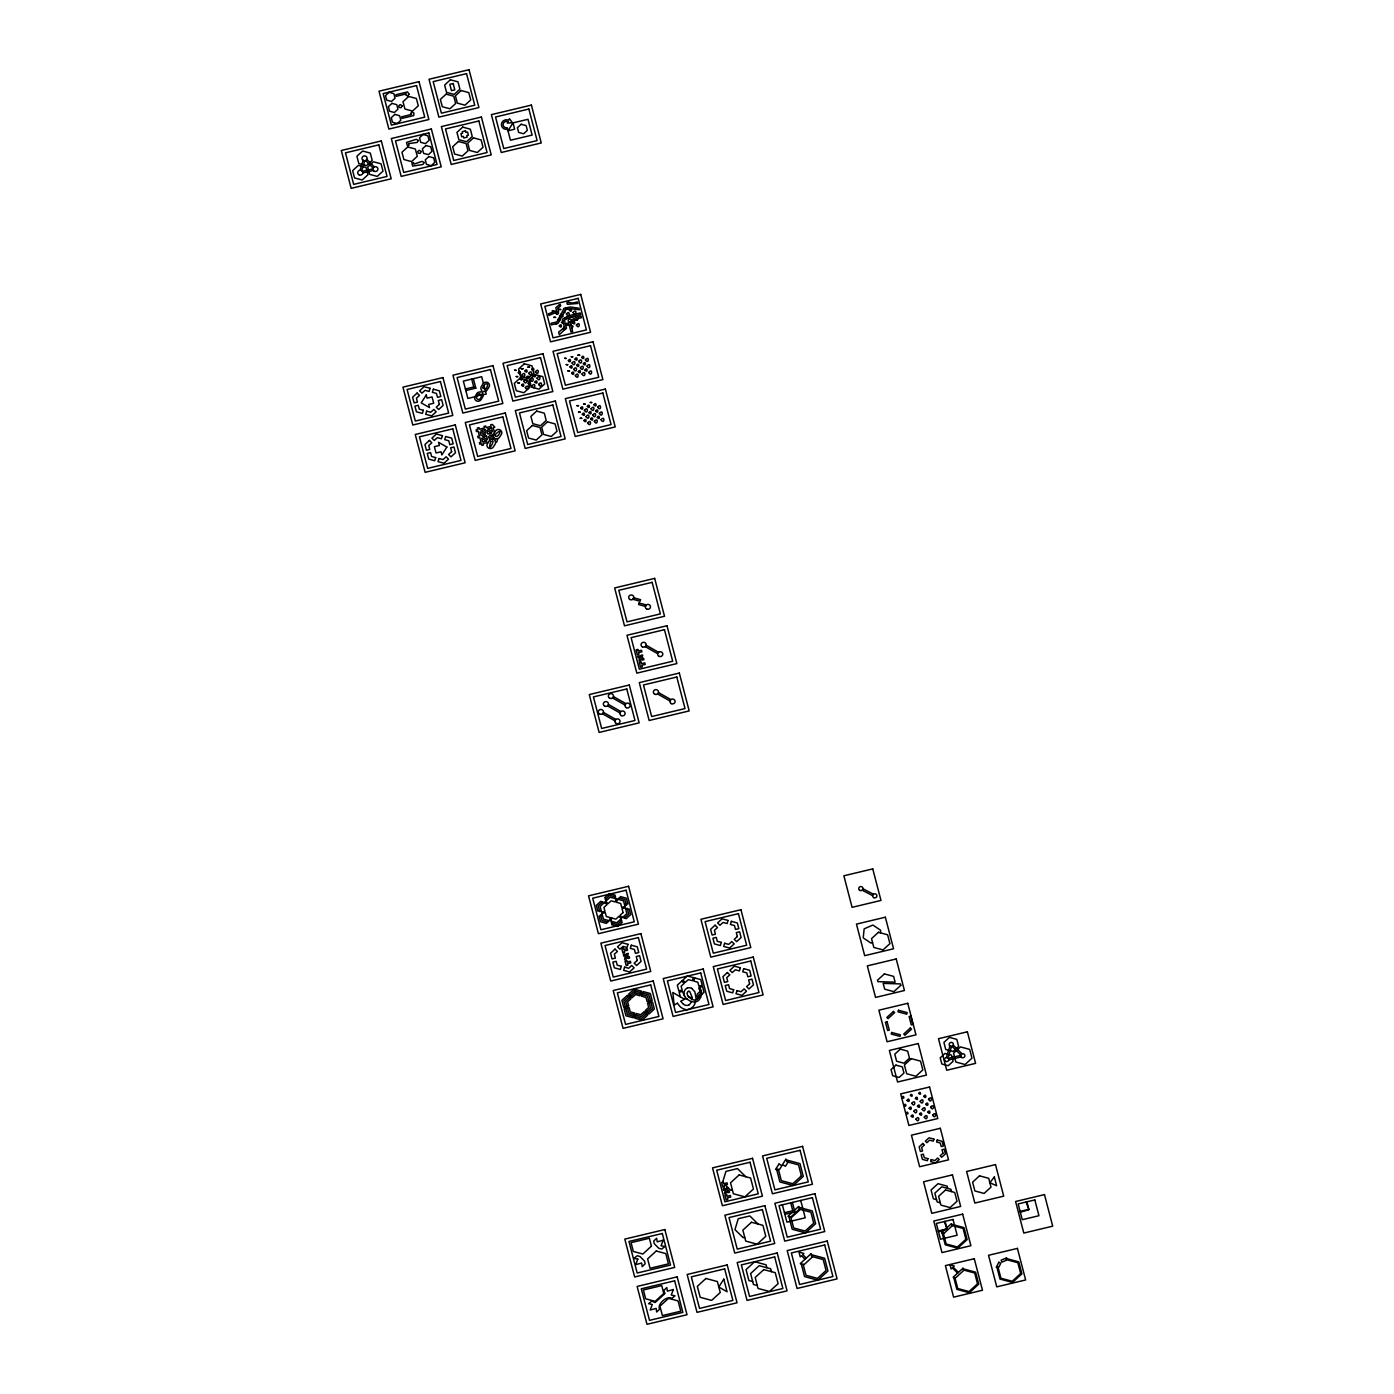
<?xml version="1.0" encoding="UTF-8"?>
<svg xmlns="http://www.w3.org/2000/svg" width="1394" height="1394" viewBox="0 0 1394 1394"><rect width="100%" height="100%" fill="white"/><g stroke="black" fill="none" stroke-linecap="round" stroke-linejoin="round"><path stroke-width="1.5" d="M565.668 308.057L567.323 307.656M481.557 395.164C480.442 404.26 471.834 396.698 479.728 393.578C477.759 398.144 487.325 391.348 477.184 396.227M691.842 999.132L691.877 997.442M880.398 932.847L880.659 930.286L872.871 925.041L864.158 928.84L863.217 937.883L871.006 943.128L872.522 942.466M571.47 320.794C571.087 316.107 565.302 321.456 569.85 322.101M360.122 170.242L363.067 160.327M361.778 170.678L364.723 160.763M607.052 921.835L606.582 923.403L600.587 921.8L599.106 916.067L600.779 915.666M614.719 896.743L615.19 895.175L609.213 893.571L604.717 897.684L605.902 898.851M608.481 920.528L608.011 922.096L602.034 920.476L600.535 914.76L602.208 914.359M615.19 898.572L615.678 897.004L609.683 895.384L605.188 899.496L606.39 900.663M611.792 921.417L611.304 922.985L617.298 924.588L621.776 920.476L620.591 919.308M618.483 899.461L618.971 897.893L624.948 899.496L626.446 905.229L624.773 905.612M612.262 923.246L611.774 924.797L617.769 926.418L622.264 922.305L621.062 921.138M619.929 898.137L620.4 896.586L626.376 898.189L627.875 903.904L626.202 904.305M633.73 1016.191L633.242 1017.759L625.958 1015.808L624.146 1008.838L625.819 1008.437M634.2 1014.623L634.688 1013.072L630.245 1011.87L629.147 1007.635L627.492 1008.036M640.438 994.236L639.951 995.804L635.525 994.602L632.196 997.651L631.012 996.483M640.909 992.667L641.379 991.099L634.096 989.148L628.624 994.149L629.827 995.316M635.368 1016.644L634.897 1018.212L642.181 1020.164L647.652 1015.163L646.467 1013.996M635.856 1015.076L636.326 1013.508L640.752 1014.693L644.08 1011.661L645.265 1012.828M642.076 994.671L641.606 996.24L646.032 997.442L647.13 1001.676L648.802 1001.275M642.564 993.103L643.035 991.552L650.318 993.504L652.131 1000.474L650.458 1000.875M686.841 998.853L683.635 998.731M688.897 997.059L691.894 997.651M722.632 1182.217L725.943 1171.378L737.513 1168.608L745.773 1176.728M946.369 1057.541L949.906 1046.005M948.025 1057.976L951.544 1046.441M495.131 434.701C496.473 441.793 505.412 424.438 495.131 434.701L495.358 435.939M507.991 130.792L513.009 122.881L528.012 119.292L532.125 135.079L510.448 140.254L507.991 130.792L514.647 129.189L513.009 122.881M490.775 441.584C486.506 455.821 496.194 438.169 491.943 441.288M556.45 312.5C554.899 316.874 561.555 312.361 557.008 312.221M368.678 163.621L366.465 165.642L363.503 164.858M369.915 162.488L372.198 160.397L370.299 153.079L362.649 151.022L356.899 156.267L358.816 163.586L361.865 164.405M369.985 164.928L367.702 167.019L368.452 169.894M371.222 163.795L373.435 161.774L381.085 163.83L383.002 171.148L377.251 176.393L369.602 174.337L368.852 171.479M695.85 995.333L698.499 997.424L696.042 999.149A22.478 21.293 -3 0 0 696.059 998.191L694.857 991.796L691.633 988.363M700.084 991.448L697.174 994.131L699.474 996.396M701.618 994.567L704.04 992.354L702.559 986.621L699.213 987.422L698.969 988.782A8.434 7.998 -3 0 1 700.171 994.445M955.256 1049.508L953.113 1051.477L950.255 1050.693M956.493 1048.375L958.636 1046.406L956.807 1039.366L949.436 1037.38L943.912 1042.451L945.742 1049.49L948.6 1050.257M956.406 1050.64L953.566 1053.237L954.507 1056.844M957.643 1049.508L960.466 1046.911L969.684 1049.386L971.966 1058.185L965.066 1064.511L955.848 1062.036L954.907 1058.412M791.949 1212.588L787.958 1216.248L791.757 1217.276L799.651 1210.044L798.692 1206.402L794.423 1210.323M943.965 1230.432L941.508 1232.679L943.965 1233.341L951.98 1226.023L951.37 1223.671L946.787 1227.853M945.202 1229.299L946.073 1228.497M566.417 327.991L559.325 334.717L558.645 332.155L564.5 327.416L562.374 319.261L570.007 315.392L580.218 312.953L580.636 314.539L570.634 316.926L564.361 320.097L566.469 328.339L564.204 329.925M484.694 388.856C484.328 392.463 491.124 382.13 485.112 384.064C481.906 388.769 481.888 387.811 484.659 388.682M677.484 1003.175L674.138 1005.057L672.832 992.511L684.489 999.237L680.952 1001.223M485.042 389.658L483.997 385.528M699.318 988.067L700.171 988.294A10.159 9.636 -3 0 1 699.596 999.132A8.451 7.998 -3 0 1 697.802 1000.962L695.833 1001.868A5.332 5.053 -3 0 1 694.09 1002.077L691.163 1001.415A14.672 13.905 -3 0 1 687.538 999.411A12.093 11.448 -3 0 1 686.65 998.679M559.395 320.864L560.196 319.348M560.998 314.19L559.865 316.351M558.715 318.512L557.792 320.254M564.343 326.806L563.054 328.583M562.706 320.498L561.468 322.519L563.524 323.652M571.836 328.374L573.073 326.335L571.139 325.185M362.44 171.323L372.79 168.866M362.858 172.908L373.191 170.434M465.404 388.978L473.751 386.992L475.824 388.159L473.35 378.698M465.823 390.564L475.824 388.159M474.884 396.767L467.879 398.44L463.348 381.085L481.697 376.711L483.422 383.35M483.248 394.781L486.21 394.066L485.478 391.261M489.869 440.121L488.44 436.618L493.197 439.319L494.156 437.838A3.433 3.258 -3 0 1 493.668 433.882L495.445 431.077A3.433 3.258 -3 0 1 500.167 429.962A3.433 3.258 -3 0 1 501.317 434.423L499.54 437.211A3.433 3.258 -3 0 1 495.619 438.674L494.626 440.243A3.433 3.258 -3 0 1 495.097 444.198L493.319 446.986A3.433 3.258 -3 0 1 488.614 448.119A3.433 3.258 -3 0 1 487.447 443.658L489.224 440.87A3.433 3.258 -3 0 1 493.145 439.406L492.988 439.371M495.567 442.107L496.874 441.793L497.815 438.587M599.472 910.7L597.817 911.101L596.318 905.368L600.814 901.256L601.999 902.423M601.389 911.206L599.716 911.606L598.218 905.873L602.713 901.761L603.898 902.929M625.592 908.783L627.265 908.383L628.746 914.098L624.268 918.21L623.066 917.043M627.509 909.289L629.164 908.888L630.663 914.603L626.167 918.733L624.982 917.566M625.401 1006.851L623.745 1007.252L621.916 1000.282L627.387 995.281L628.589 996.449M627.073 1006.451L628.746 1006.067L627.631 1001.833L630.959 998.784L629.774 997.616M649.203 1002.844L647.548 1003.244L648.646 1007.479L645.317 1010.528L646.502 1011.696M650.876 1002.443L652.549 1002.059L654.361 1009.012L648.89 1014.03L647.705 1012.863M948.356 1058.307L960.658 1055.38M948.774 1059.893L961.058 1056.948M732.408 1189.988L730.874 1190.354L725.35 1184.935M784.421 1212.71L792.768 1210.724L794.841 1211.909L792.384 1202.43M784.839 1214.296L794.841 1211.909M744.727 1237.332L743.211 1237.698L734.952 1229.578L738.262 1218.704L749.85 1215.951L758.109 1224.054M938.301 1230.954L946.23 1229.055M1020.112 1211.403L1028.04 1209.522M938.51 1231.738L946.735 1229.351M1020.321 1212.205L1028.545 1209.818M561.364 317.379L563.054 316.386L562.706 314.626M685.43 1009.361L684.088 1009.047A10.891 10.316 -3 0 1 679.157 1005.527A19.847 18.802 -3 0 1 677.85 1003.767L677.536 1003.279M361.342 166.165L358.38 165.363L352.647 170.626L354.546 177.944L362.196 180L367.946 174.738L367.197 171.863M362.98 166.6L366.03 167.419L366.779 170.295M947.45 1054.038L945.045 1053.394L940.218 1057.819L941.821 1063.988L948.251 1065.713L953.095 1061.287L952.503 1059.004M949.087 1054.474L951.492 1055.119L952.085 1057.419M684.367 995.543L682.485 991.413L679.157 992.214L680.359 996.867M936.541 1199.676L933.37 1198.805L931.07 1190.006L937.988 1183.68L947.188 1186.155L947.781 1188.455M940.323 1202.813L937.151 1201.959L934.851 1193.159L941.769 1186.834L950.969 1189.309L951.562 1191.609M951.51 1224.246L964.021 1227.626L967.14 1239.58L957.748 1248.17L945.237 1244.807L942.117 1232.854M951.823 1225.431L963.097 1228.462L965.903 1239.249L957.434 1247.003L946.16 1243.971L943.355 1233.185M798.936 1207.326L812.301 1210.916L815.629 1223.688L805.593 1232.871L792.228 1229.281L788.899 1216.509M963.115 1268.819L975.626 1272.182L978.745 1284.135L969.353 1292.743L956.842 1289.363L953.723 1277.409M963.428 1269.986L974.702 1273.018L977.508 1283.804L969.039 1291.558L957.765 1288.526L954.96 1277.74M811.256 1254.652L824.621 1258.242L827.949 1271.032L817.912 1280.215L804.565 1276.608L801.236 1263.835M811.744 1256.464L823.192 1259.549L826.05 1270.509L817.442 1278.385L805.993 1275.301L803.136 1264.341M752.708 1281.591L748.909 1280.563L746.051 1269.603L754.659 1261.727L766.108 1264.811L766.874 1267.721M757.291 1285.512L753.474 1284.501L750.617 1273.541L759.225 1265.665L770.673 1268.749L771.44 1271.659M563.577 312.97L565.058 312.465L564.866 310.914M862.991 888.762L873.463 894.234M862.154 890.191L872.644 895.662M646.119 645.195L658.595 652.287M645.23 646.607L657.707 653.681M658.438 692.539L670.915 699.614M657.55 693.933L670.026 701.008M613.447 696.582L625.923 703.656M612.558 697.976L625.035 705.05M608.411 704.475L620.888 711.55M607.523 705.887L619.999 712.961M603.393 712.386L615.869 719.461M602.504 713.78L614.981 720.855M566.469 317.187L564.343 318.268M575.234 320.028L577.29 320.306L578.127 318.494M682.973 1003.767L683.339 1004.098A4.792 4.548 -3 0 0 689.316 1004.743M953.252 1045.204L962.017 1053.794M952.015 1046.336L960.78 1054.927M958.445 1272.373L953.095 1267.129L954.298 1266.031L950.028 1264.881L951.091 1268.958L952.294 1267.86L957.643 1273.105M806.272 1258.085L802.7 1254.583L803.937 1253.45L798.989 1252.126L800.226 1256.865L801.463 1255.733L805.035 1259.218M366.849 159.439L374.306 166.862M365.594 160.554L373.052 167.977M684.715 996.361L684.681 996.274A8.486 8.05 -3 0 1 684.158 994.95A6.604 6.256 -3 0 1 684.646 990.611A5.611 5.315 -3 0 1 685.743 989.13L685.848 989.078A5.872 5.576 -3 0 1 687.312 988.085M571.104 316.996L572.655 317.693L573.561 316.316M555.648 323.983L557.286 323.53M1026.908 1201.82L1028.964 1209.713L1026.089 1202.029M945.097 1221.371L947.153 1229.247L944.278 1221.562M800.714 1200.443L805.227 1217.798L786.896 1222.172L782.365 1204.817M790.712 1202.83L792.768 1210.724M494.487 432.593L493.18 427.592L494.835 427.191L492.361 424.438L490.688 424.839L491.089 426.407L486.088 427.609L485.687 426.024L484.014 426.425L484.432 428.01L479.431 429.195L479.013 427.627L477.34 428.028L477.759 429.596L476.086 429.997L476.504 431.582L478.177 431.182L479.397 435.904L477.741 436.305L478.142 437.89L479.815 437.489L481.052 442.229L479.379 442.63L479.78 444.198L481.453 443.797L481.871 445.383L483.526 444.982L483.126 443.397L488.196 442.473M493.267 434.771L489.329 435.224L494.051 437.716M471.695 379.098L473.751 386.992M695.345 1001.885A9.514 9.009 -3 0 1 685.395 1009.831M682.659 1003.523A14.01 13.278 -3 0 1 681.039 1001.345M691.319 1001.484A6.848 6.482 -3 0 1 689.246 1004.638M691.877 997.337A11.954 11.326 -3 0 0 691.842 996.588L689.734 991.482A2.091 1.986 -3 0 0 688.479 991.221M687.399 992.876A2.823 2.666 -3 0 1 688.235 991.448M687.765 995.56A4.217 3.99 -3 0 1 687.225 992.842M687.591 995.595A11.936 11.309 -3 0 0 692.26 999.341A5.071 4.809 -3 0 0 695.467 1000.056M698.812 997.39A6.447 6.099 -3 0 1 695.449 1000.108M698.899 997.442A9.113 8.625 -3 0 0 699.753 995.717L699.805 995.595A7.075 6.709 -3 0 0 700.119 994.427M686.667 998.662A11.117 10.525 -3 0 1 684.646 996.414M687.312 988.085A5.768 5.454 -3 0 1 691.668 988.276M514.595 370.299L516.303 370.403L514.613 370.177M516.25 376.607L517.958 376.659L516.25 376.537M517.888 382.914L519.596 382.967L517.888 382.862M518.324 372.634C521.321 376.676 521.042 368.434 518.324 372.634M519.962 378.941C523.43 382.862 522.018 374.603 519.962 378.941M521.269 368.696L522.977 368.765L521.269 368.696M521.617 385.249C524.719 389.274 524.179 380.893 521.617 385.249M522.053 374.986C525.608 380.597 525.921 369.532 522.053 374.986M523.691 381.294C527.037 386.905 527.977 375.91 523.691 381.294M524.998 371.048C528.274 374.934 527.228 366.953 525.015 370.874M525.346 387.602C528.884 393.195 529.25 382.2 525.346 387.602M526.636 377.356C529.859 381.276 529.006 373.278 526.653 377.182M527.943 367.11L529.65 367.162L527.943 367.04M528.291 383.664C531.48 387.619 530.8 379.499 528.291 383.577M528.727 373.383C532.02 379.011 532.891 368.051 528.727 373.261M530.365 379.691C533.484 385.319 534.773 374.568 530.382 379.586M531.672 369.445C534.512 373.54 534.477 365.298 531.672 369.358M532.003 385.999C535.331 391.627 536.15 380.701 532.02 385.894M533.31 375.753C536.707 379.673 535.47 371.414 533.31 375.753M534.947 382.078C538.049 386.051 537.492 377.913 534.965 381.991M535.401 371.797C538.694 377.443 539.739 366.273 535.401 371.797M537.038 378.105C540.349 383.716 541.464 372.564 537.038 378.105M538.676 384.413C541.883 390.076 542.998 379.081 538.676 384.413M552.303 311.019L554.01 311.071L552.303 310.949M553.941 317.327L555.648 317.379L553.941 317.257M558.959 309.416L560.684 309.485L558.959 309.416M559.308 325.969C562.392 329.995 561.852 321.753 559.308 325.969M564.622 358.345L566.33 358.467L564.64 358.223M565.981 324.384C569.606 328.165 567.916 320.08 565.981 324.384M566.417 314.103C569.78 319.696 570.477 308.841 566.434 313.998M566.26 364.653L567.985 364.775L566.278 364.531M567.916 370.961L569.623 371.083L567.933 370.856M568.351 360.68C571.383 364.67 571.104 356.411 568.351 360.593M569.362 310.165C572.429 314.19 571.923 305.896 569.379 310.078M569.989 367.005C573.056 371.048 572.568 362.701 570.007 366.918M571.296 356.742L573.004 356.812L571.296 356.69M571.645 373.313C574.659 377.304 574.415 369.009 571.645 373.226M572.08 363.032C575.234 368.713 576.506 357.666 572.08 363.032M572.655 322.798C575.705 326.806 575.252 318.512 572.655 322.711M573.091 312.517C576.297 318.18 577.412 307.168 573.091 312.517M573.718 369.34C577.203 374.969 577.726 363.869 573.718 369.34M575.025 359.094C578.266 363.067 577.308 354.79 575.025 359.094M575.373 375.648C579.015 381.259 579.172 370.055 575.373 375.648M576.384 325.133C579.677 330.761 580.688 319.714 576.384 325.133M576.663 365.402C579.869 369.393 579.068 361.151 576.663 365.402M576.942 405.671L578.667 405.741L576.959 405.619M577.97 355.156L579.677 355.226L577.97 355.156M578.301 371.71C581.507 375.735 580.688 367.319 578.301 371.71M578.754 361.429C582.309 366.936 582.779 356.045 578.754 361.325M578.597 411.979L580.305 412.101L578.615 411.875M580.392 367.755C583.424 373.418 584.94 362.527 580.409 367.633M580.235 418.305L581.96 418.357L580.235 418.235M580.671 408.024C583.511 412.119 583.476 403.859 580.688 407.937M581.699 357.509C585.131 361.29 583.912 353.344 581.716 357.334M582.03 374.062C585.463 379.621 586.177 368.661 582.047 373.94M582.326 414.332C585.933 418.113 584.278 410.028 582.326 414.332M583.337 363.817C586.334 367.807 586.02 359.722 583.354 363.642M583.616 404.086L585.341 404.138L583.633 404.016M583.964 420.639C587.048 424.63 586.525 416.492 583.964 420.552M584.4 410.359C587.78 415.97 588.773 404.818 584.4 410.359M584.975 370.124C588.268 374.01 587.327 365.855 584.992 370.037M585.428 359.844C588.529 365.472 589.976 354.546 585.428 359.722M586.055 416.667C589.662 422.208 590.063 411.073 586.055 416.667M587.066 366.152C590.411 371.728 591.195 360.889 587.066 366.047M587.344 406.421C590.324 410.498 589.976 402.186 587.362 406.334M587.693 422.992C590.951 428.638 591.945 417.66 587.693 422.992M588.704 372.459C591.945 378.088 593.147 367.058 588.704 372.459M588.982 412.729C592.049 416.754 591.596 408.459 589 412.641M590.289 402.483L591.997 402.552L590.289 402.43M590.638 419.054C594.088 422.94 592.555 414.785 590.638 419.054M591.073 408.773C594.28 414.436 595.395 403.441 591.073 408.773M592.711 415.081C595.952 420.709 597.12 409.644 592.711 415.081M594.018 404.835C597.242 408.843 596.371 400.548 594.018 404.835M594.367 421.389C597.556 427.069 598.74 416.039 594.367 421.389M595.656 411.143C598.897 415.063 598.235 406.752 595.656 411.143M597.312 417.451C600.553 421.476 599.577 413.129 597.312 417.451M597.747 407.17C601.145 412.763 601.79 401.925 597.747 407.065M599.385 413.478C602.557 419.089 603.898 408.215 599.403 413.373M601.041 419.803C604.072 425.449 605.536 414.61 601.041 419.681M902.092 1097.444C905.211 1100.58 903.556 1093.785 902.092 1097.444M904.148 1105.337C907.093 1108.561 905.804 1101.678 904.148 1105.337M906.205 1113.231C909.236 1116.367 907.79 1109.659 906.205 1113.231M907.076 1100.389C910.125 1104.431 909.742 1096.015 907.076 1100.389M909.132 1108.282C911.972 1112.377 911.937 1104.135 909.149 1108.195M910.439 1095.457C913.436 1098.577 912.024 1091.955 910.456 1095.318M911.188 1116.176C914.481 1120.027 913.54 1112.133 911.206 1116.002M911.85 1103.334C915.004 1108.927 916.363 1098.089 911.85 1103.212M913.906 1111.21C917.409 1116.821 917.879 1105.773 913.906 1111.21M915.422 1098.402C918.785 1102.323 917.496 1094.203 915.422 1098.402M915.963 1119.103C919.204 1124.749 920.179 1113.806 915.963 1119.103M917.479 1106.296C920.545 1110.286 920.179 1101.992 917.479 1106.209M918.768 1093.471C921.713 1096.625 920.51 1089.899 918.785 1093.332M919.535 1114.172C922.967 1117.971 921.748 1110.025 919.552 1113.998M920.179 1101.33C923.246 1106.993 924.675 1096.12 920.197 1101.225M922.236 1109.223C925.511 1114.869 926.644 1103.752 922.236 1109.223M923.752 1096.416C927.202 1100.267 925.93 1092.164 923.752 1096.416M924.292 1117.117C927.724 1122.762 928.352 1111.61 924.292 1117.117M925.808 1104.292C928.874 1108.352 928.439 1099.918 925.808 1104.292M927.864 1112.185C930.913 1116.228 930.356 1108.003 927.864 1112.098M928.526 1099.343C931.628 1104.972 932.969 1094.203 928.526 1099.221M930.582 1107.237C933.684 1112.865 934.991 1102.079 930.582 1107.115M932.638 1115.113C935.81 1120.793 937.029 1109.763 932.638 1115.113M1006.555 1257.893L1006.294 1260.298L1001.99 1262.128L1001.101 1260.193L1006.555 1257.893M641.066 655.389L640.63 657.166L639.393 655.772L637.72 656.173L638.138 657.759L639.794 657.358L638.957 660.913L640.63 660.512L641.048 658.735L642.286 660.111L643.958 659.711L643.54 658.142L641.885 658.543L642.721 654.988L641.066 655.389M626.655 953.775L626.237 955.552L625 954.158L623.327 954.559L623.728 956.145L625.401 955.744L624.564 959.299L626.22 958.898L626.655 957.12L627.892 958.497L629.565 958.096L629.147 956.528L627.474 956.929L628.328 953.374L626.655 953.775M726.622 1187.967L726.204 1189.744L724.95 1188.368L723.277 1188.768L723.695 1190.354L725.368 1189.953L724.514 1193.508L726.187 1193.107L726.605 1191.33L727.86 1192.706L729.515 1192.306L729.114 1190.737L727.441 1191.138L728.295 1187.583L726.622 1187.967M423.358 410.272L422.399 413.391L416.405 411.788L414.924 406.072L418.252 405.271L419.28 409.174L423.358 410.272M430.049 388.299L429.108 391.435L425.031 390.337L421.964 393.143L419.577 390.808L424.072 386.696L430.049 388.299M426.651 411.16L425.693 414.279L431.687 415.9L436.165 411.788L433.795 409.453L430.729 412.258L426.651 411.16M433.36 389.187L432.401 392.324L436.479 393.422L437.489 397.325L440.835 396.523L439.337 390.808L433.36 389.187M435.677 457.598L434.719 460.734L428.742 459.114L427.244 453.398L430.589 452.597L431.6 456.5L435.677 457.598M442.386 435.642L441.428 438.762L437.35 437.664L434.283 440.469L431.913 438.134L436.392 434.022L442.386 435.642M438.971 458.487L438.03 461.623L444.006 463.226L448.502 459.114L446.115 456.779L443.048 459.584L438.971 458.487M445.679 436.531L444.721 439.65L448.798 440.748L449.826 444.651L453.155 443.85L451.673 438.134L445.679 436.531M633.59 597.782L633.103 599.35L640.107 601.232L640.578 599.664L633.59 597.782M639.062 602.975L638.574 604.543L645.579 606.425L646.049 604.857L639.062 602.975M610.398 917.653L609.439 920.789L603.463 919.169L601.964 913.453L605.292 912.652L606.32 916.555L610.398 917.653M616.148 898.816L615.19 901.953L611.112 900.855L608.045 903.66L605.676 901.326L610.154 897.213L616.148 898.816M611.792 918.036L610.833 921.155L616.81 922.776L621.306 918.663L618.936 916.328L615.869 919.134L611.792 918.036M617.542 899.2L616.584 902.336L620.661 903.434L621.672 907.32L625.017 906.536L623.519 900.803L617.542 899.2M621.288 966.286L620.33 969.422L614.353 967.819L612.855 962.087L616.2 961.302L617.211 965.188L621.288 966.286M627.997 944.33L627.039 947.467L622.961 946.369L619.894 949.175L617.525 946.84L622.02 942.727L627.997 944.33M624.582 967.175L623.641 970.311L629.618 971.932L634.113 967.819L631.726 965.484L628.677 968.272L624.582 967.175M631.29 945.219L630.332 948.356L634.409 949.453L635.437 953.357L638.766 952.555L637.285 946.822L631.29 945.219M693.341 977.577L692.382 980.714L688.305 979.616L685.238 982.421L682.851 980.087L687.347 975.974L693.341 977.577M694.735 977.961L693.776 981.097L697.854 982.195L698.864 986.098L702.21 985.297L700.712 979.564L694.735 977.961M721.343 942.396L720.384 945.533L714.408 943.912L712.909 938.197L716.255 937.395L717.265 941.298L721.343 942.396M728.051 920.441L727.093 923.56L723.016 922.462L719.949 925.267L717.562 922.933L722.057 918.82L728.051 920.441M724.636 943.285L723.678 946.421L729.672 948.025L734.168 943.912L731.78 941.577L728.713 944.383L724.636 943.285M731.345 921.329L730.386 924.449L734.464 925.546L735.492 929.449L738.82 928.665L737.321 922.933L731.345 921.329M733.662 989.723L732.704 992.859L726.727 991.256L725.228 985.523L728.574 984.739L729.585 988.625L733.662 989.723M740.371 967.767L739.412 970.904L735.335 969.806L732.268 972.611L729.898 970.276L734.394 966.164L740.371 967.767M736.973 990.611L736.015 993.748L741.991 995.351L746.487 991.239L744.1 988.921L741.05 991.709L736.973 990.611M743.664 968.656L742.723 971.792L746.801 972.89L747.811 976.793L751.139 975.992L749.658 970.259L743.664 968.656M891.655 1032.466L891.184 1034.034L899.932 1036.387L900.419 1034.818L891.655 1032.466M898.45 1010.249L897.963 1011.817L906.727 1014.17L907.198 1012.602L898.45 1010.249M927.951 1158.675L927.324 1160.697L922.41 1159.372L921.19 1154.668L923.351 1154.162L924.274 1157.682L927.951 1158.675M933.91 1139.125L933.3 1141.146L929.624 1140.153L926.853 1142.679L925.32 1141.181L928.996 1137.8L933.91 1139.125M931.244 1159.564L930.634 1161.585L935.548 1162.91L939.225 1159.529L937.692 1158.013L934.921 1160.557L931.244 1159.564M937.221 1140.013L936.594 1142.034L940.27 1143.028L941.194 1146.548L943.355 1146.025L942.117 1141.337L937.221 1140.013M663.178 1240.207L661.087 1245.748L664.833 1246.532L661.68 1249.076L658.839 1248.327L654.361 1243.779L653.681 1241.13L656.644 1238.255L657.219 1241.845L663.178 1240.207M673.354 1289.52L671.263 1295.043L675.01 1295.828L671.856 1298.389C667.273 1295.026 656.661 1304.366 659.623 1309.193L656.696 1311.998L656.138 1308.408L650.179 1310.011L652.305 1304.488L648.558 1303.686L651.8 1301.09L655.128 1302.519L664.973 1293.51L663.858 1290.426L666.82 1287.551L667.395 1291.14L673.354 1289.52M637.825 1259.13L635.699 1264.637L641.658 1263.034L642.233 1266.641L645.143 1263.835L644.533 1261.1L640.055 1256.552L637.319 1255.715L634.078 1258.329L637.825 1259.13M507.974 121.644L507.259 123.125L512.382 122.637L509.402 118.682L508.688 120.163A5.158 4.879 -3 0 0 501.422 124.118A5.158 4.879 -3 0 0 507.643 129.363L507.277 127.778A3.433 3.258 -3 0 1 503.129 124.275A3.433 3.258 -3 0 1 507.974 121.644M998.853 1262.267L996.222 1267.355L998.766 1267.181L1000.84 1263.173L998.853 1262.267M564.065 308.44L556.938 321.875L551.031 323.286L551.432 324.854L558.105 323.269L565.232 309.834L570.233 308.632L579.399 309.799L578.998 308.231L570.216 306.959L564.065 308.44M723.8 1279.152L718.816 1287.028L727.076 1291.768L723.8 1279.152M408.982 94.095L407.728 96.081L405.654 94.897L406.281 93.903L396.279 96.291L395.861 94.722L407.536 91.934L408.982 94.095M402.274 105.752L401.019 107.739L399.154 107.338L398.736 105.77L400.2 104.585L402.274 105.752M411.84 111.851L410.585 113.838L411.613 114.413L401.611 116.817L402.03 118.385L413.704 115.597L413.913 113.036L411.84 111.851M418.392 140.445L417.137 142.432L408.599 143.634L409.017 145.203L407.344 145.603L406.525 142.449L416.318 139.278L418.392 140.445M421.267 151.493L420.012 153.479L418.148 153.079L417.73 151.51L419.193 150.308L421.267 151.493M424.142 162.54L422.887 164.509L412.676 166.113L411.857 162.959L413.53 162.558L413.931 164.143L422.068 161.355L424.142 162.54M426.233 394.99L421.215 402.883L429.526 407.606L428.69 404.452L433.708 403.249L432.053 396.942L427.052 398.144L426.233 394.99M476.905 393.526L475.127 396.332A3.433 3.258 -3 0 0 476.278 400.792A3.433 3.258 -3 0 0 481 399.66L482.777 396.872A3.433 3.258 -3 0 0 482.289 392.916L483.3 391.331A3.433 3.258 -3 0 0 487.22 389.884L488.998 387.079A3.433 3.258 -3 0 0 487.83 382.618A3.433 3.258 -3 0 0 483.126 383.751L481.348 386.539A3.433 3.258 -3 0 0 481.819 390.494L480.825 392.08A3.433 3.258 -3 0 0 476.905 393.526M446.864 447.038L441.846 454.932L441.027 451.778L436.026 452.98L434.37 446.672L439.389 445.47L438.552 442.316L446.864 447.038M778.967 1164.042L775.552 1169.409L779.507 1169.461L781.895 1165.698L778.967 1164.042M785.885 1159.25L782.487 1164.617L785.414 1166.29L787.802 1162.544L785.885 1159.25M994.34 1176.972L989.862 1182.704L996.64 1185.771L994.34 1176.972M389.1 92.318L385.511 95.611L386.713 100.176L391.487 101.448L395.06 98.172L393.875 93.607L389.1 92.318M391.975 103.365L388.386 106.641L389.588 111.224L394.363 112.496L397.952 109.22L396.75 104.655L391.975 103.365M408.738 96.447L402.988 101.71L404.905 109.011L412.537 111.067L418.287 105.822L416.388 98.504L408.738 96.447M394.85 114.413L391.261 117.688L392.463 122.254L397.238 123.543L400.827 120.267L399.625 115.702L394.85 114.413M450.367 79.789L444.634 85.051L446.533 92.37L454.183 94.426L459.915 89.164L458.016 81.845L450.367 79.789M446.115 94.147L440.365 99.392L442.281 106.711L449.913 108.767L455.664 103.504L453.764 96.203L446.115 94.147M461.17 90.54L455.42 95.803L457.337 103.121L464.969 105.177L470.719 99.915L468.82 92.596L461.17 90.54M407.728 146.962L401.977 152.225L403.877 159.526L411.526 161.599L417.276 156.337L415.36 149.019L407.728 146.962M423.114 134.469L419.524 137.762L420.709 142.327L425.484 143.617L429.073 140.324L427.888 135.758L423.114 134.469M425.989 145.516L422.399 148.81L423.584 153.375L428.359 154.647L431.948 151.371L430.763 146.806L425.989 145.516M428.864 156.564L425.275 159.84L426.459 164.405L431.234 165.694L434.823 162.418L433.639 157.853L428.864 156.564M462.703 127.115L456.953 132.378L458.853 139.696L466.502 141.752L472.252 136.49L470.336 129.189L462.703 127.115M458.434 141.474L452.702 146.719L454.601 154.037L462.25 156.093L467.983 150.848L466.084 143.53L458.434 141.474M473.49 137.867L467.757 143.129L469.656 150.447L477.306 152.504L483.038 147.241L481.139 139.94L473.49 137.867M521.147 124.275L517.418 127.69L518.655 132.43L523.621 133.772L527.35 130.356L526.113 125.599L521.147 124.275M417.102 393.073L412.607 397.185L414.105 402.901L417.433 402.117L416.423 398.214L419.489 395.408L417.102 393.073M439.337 404.382L436.27 407.187L438.657 409.522L443.135 405.41L441.654 399.677L438.308 400.479L439.337 404.382M429.422 440.399L424.943 444.512L426.425 450.245L429.77 449.443L428.742 445.54L431.809 442.734L429.422 440.399M524.336 363.782L518.585 369.044L520.485 376.345L528.134 378.401L533.885 373.156L531.968 365.838L524.336 363.782M520.067 378.123L514.316 383.385L516.233 390.703L523.883 392.76L529.615 387.497L527.716 380.179L520.067 378.123M535.122 374.533L529.389 379.795L531.288 387.096L538.938 389.153L544.671 383.908L542.771 376.589L535.174 374.725M451.656 451.708L448.589 454.514L450.976 456.849L455.472 452.736L453.974 447.004L450.645 447.805L451.656 451.708M536.655 411.108L530.905 416.37L532.822 423.689L540.471 425.745L546.204 420.483L544.305 413.164L536.655 411.108M532.386 425.466L526.653 430.711L528.553 438.03L536.202 440.086L541.952 434.823L540.036 427.522L532.386 425.466M547.459 421.859L541.708 427.122L543.608 434.44L551.257 436.496L557.008 431.234L555.091 423.915L547.459 421.859M604.613 902.284L600.134 906.396L601.616 912.112L604.961 911.327L603.933 907.424L607 904.619L604.613 902.284M623.048 912.565L619.981 915.37L622.351 917.705L626.847 913.593L625.366 907.86L622.02 908.661L623.048 912.565M615.05 949.105L610.555 953.217L612.036 958.933L615.381 958.131L614.353 954.245L617.42 951.44L615.05 949.105M637.267 960.414L634.2 963.202L636.588 965.537L641.083 961.424L639.585 955.709L636.256 956.511L637.267 960.414M634.584 990.96L623.832 1000.805L627.387 1014.484L641.71 1018.352L652.462 1008.507L648.89 994.811L634.584 990.96M635.054 992.789L625.732 1001.31L628.816 1013.177L641.24 1016.522L650.545 1008.001L647.461 996.118L635.054 992.789M715.087 925.198L710.591 929.31L712.09 935.043L715.418 934.241L714.408 930.338L717.474 927.533L715.087 925.198M681.805 981.045L677.31 985.157L678.808 990.873L682.136 990.089L681.126 986.185L684.193 983.38L681.805 981.045M737.321 936.507L734.255 939.312L736.642 941.647L741.138 937.535L739.639 931.819L736.311 932.603L737.321 936.507M727.424 972.542L722.928 976.654L724.41 982.369L727.755 981.568L726.727 977.682L729.794 974.876L727.424 972.542M749.641 983.85L746.592 986.638L748.961 988.973L753.457 984.861L751.958 979.146L748.63 979.947L749.641 983.85M878.429 932.307L871.529 938.632L873.811 947.45L883.012 949.924L889.93 943.599L887.629 934.799L878.429 932.307M884.406 973.901L877.488 980.226L877.854 981.637L895.122 982.195L893.606 976.375L884.406 973.901M900.803 985.331L893.885 991.657L884.685 989.182L883.169 983.38L900.437 983.92L900.803 985.331M893.432 1011.452L886.863 1017.463L888.048 1018.631L894.634 1012.619L893.432 1011.452M651.434 1246.149L642.843 1254.025L633.346 1251.464L631.046 1242.646L649.377 1238.255L651.434 1246.149M739.134 1174.933L730.543 1182.809L733.383 1193.769L744.849 1196.854L753.457 1188.977L750.599 1178.017L739.134 1174.933M656.226 1251.01L647.618 1258.887L650.057 1268.261L668.458 1263.87L665.774 1253.589L656.226 1251.01M910.317 1028.005L903.748 1034.034L904.933 1035.202L911.519 1029.173L910.317 1028.005M900.297 1049.124L894.774 1054.178L896.603 1061.217L903.957 1063.204L909.498 1058.151L907.651 1051.111L900.297 1049.124M895.906 1065.121L891.062 1069.564L892.683 1075.715L899.113 1077.457L903.957 1073.031L902.354 1066.863L895.906 1065.121M911.327 1058.638L904.427 1064.964L906.71 1073.763L915.91 1076.238L922.828 1069.912L920.528 1061.113L911.327 1058.638M663.771 1293.475L655.163 1301.351L645.666 1298.807L643.366 1289.973L661.714 1285.599L663.771 1293.475M801.393 1175.856L792.785 1183.733L781.337 1180.648L778.479 1169.688L776.58 1169.165L779.908 1181.955L793.273 1185.545L803.293 1176.362L799.964 1163.589L786.617 1159.982L787.087 1161.812L798.535 1164.896L801.393 1175.856M668.545 1298.337L659.937 1306.213L662.394 1315.587L680.777 1311.196L678.094 1300.916L668.545 1298.337M751.471 1222.277L742.863 1230.135L745.72 1241.096L757.169 1244.18L765.776 1236.304L762.919 1225.343L751.471 1222.277M705.939 1278.472L697.331 1286.348L700.189 1297.309L711.637 1300.393L720.245 1292.517L717.387 1281.556L705.939 1278.472M799.407 1209.138L790.816 1217.014L793.656 1227.975L805.122 1231.059L813.73 1223.183L810.872 1212.222L799.407 1209.138M763.79 1269.603L755.182 1277.479L758.04 1288.439L769.505 1291.506L778.096 1283.647L775.256 1272.687L763.79 1269.603M922.845 1143.446L919.151 1146.826L920.371 1151.514L922.532 1151.008L921.608 1147.489L924.379 1144.962L922.845 1143.446M811.029 1253.746L800.278 1263.574L804.094 1264.602L811.97 1257.388L811.029 1253.746M942.936 1153.221L940.166 1155.748L941.699 1157.264L945.393 1153.884L944.174 1149.179L942.013 1149.701L942.936 1153.221M945.533 1189.988L938.632 1196.313L940.915 1205.113L950.116 1207.587L957.033 1201.262L954.733 1192.462L945.533 1189.988M979.512 1175.839L972.611 1182.164L974.894 1190.964L984.094 1193.438L991.012 1187.113L988.712 1178.313L979.512 1175.839M962.975 1268.226L953.113 1277.235L955.57 1277.897L963.585 1270.579L962.975 1268.226M1020.669 1273.506L1012.201 1281.26L1000.909 1278.211L998.104 1267.425L996.884 1267.094L999.986 1279.065L1012.497 1282.428L1021.889 1273.837L1018.77 1261.866L1006.276 1258.503L1006.573 1259.688L1017.847 1262.72L1020.669 1273.506M558.75 305.321L555.823 307.691L556.572 310.601L548.556 313.824L548.975 315.392L558.576 311.42L557.739 308.266L560.667 305.896L560.266 304.328L558.75 305.321M575.652 317.396L568.682 323.06L570.982 331.929L572.655 331.528L570.599 323.635L576.454 318.895L581.455 317.693L581.037 316.107L575.652 317.396M419.019 81.654L379.011 91.202L388.874 129.067L428.882 119.518L419.019 81.654M469.046 69.7L429.021 79.266L438.883 117.131L478.909 107.565L469.046 69.7M416.51 85.592L383.158 93.572L391.383 125.111L424.734 117.148L416.51 85.592M466.537 73.655L433.185 81.619L441.41 113.175L474.762 105.212L466.537 73.655M453.172 83.553L449.844 84.337L451.482 90.662L454.81 89.861L453.172 83.553M381.329 140.933L341.303 150.482L351.166 188.347L391.191 178.798L381.329 140.933M431.356 128.98L391.331 138.529L401.193 176.393L441.218 166.844L431.356 128.98M481.383 117.026L441.358 126.593L451.22 164.457L491.228 154.891L481.383 117.026M531.393 105.09L491.385 114.639L501.248 152.504L541.255 142.955L531.393 105.09M378.82 144.871L345.468 152.835L353.675 184.391L387.027 176.428L378.82 144.871M428.829 132.935L395.495 140.899L403.702 172.455L437.054 164.492L428.829 132.935M478.856 120.982L445.505 128.945L453.73 160.502L487.081 152.538L478.856 120.982M528.884 109.028L495.532 117.009L503.757 148.548L537.108 140.585L528.884 109.028M465.491 130.879L462.163 131.681L462.581 133.249L460.909 133.65L461.728 136.804L463.4 136.403L463.801 137.989L467.147 137.187L466.729 135.619L468.401 135.218L467.582 132.064L465.91 132.447L465.491 130.879M580.706 294.413L540.68 303.962L550.543 341.826L590.568 332.277L580.706 294.413M578.196 298.368L544.845 306.332L553.052 337.888L586.404 329.908L578.196 298.368M568.595 302.324L566.922 302.725L567.341 304.31L577.761 303.491L577.343 301.923L572.62 303.038L568.595 302.324M442.961 377.582L402.936 387.149L412.798 425.013L452.823 415.447L442.961 377.582M492.988 365.629L452.963 375.195L462.825 413.06L502.851 403.493L492.988 365.629M542.998 353.693L502.99 363.242L512.853 401.106L552.86 391.557L542.998 353.693M593.025 341.739L553.017 351.305L562.88 389.17L602.888 379.604L593.025 341.739M440.434 381.538L407.1 389.501L415.307 421.058L448.659 413.094L440.434 381.538M490.461 369.584L457.11 377.547L465.335 409.104L498.686 401.141L490.461 369.584M540.489 357.648L507.137 365.611L515.362 397.151L548.713 389.187L540.489 357.648M590.516 345.695L557.164 353.658L565.389 385.214L598.74 377.251L590.516 345.695M455.28 424.909L415.255 434.475L425.118 472.339L465.143 462.773L455.28 424.909M505.308 412.972L465.282 422.521L475.145 460.386L515.17 450.837L505.308 412.972M555.335 401.019L515.31 410.585L525.172 448.45L565.197 438.883L555.335 401.019M605.362 389.065L565.337 398.632L575.199 436.496L615.224 426.93L605.362 389.065M452.771 428.864L419.42 436.827L427.644 468.384L460.978 460.421L452.771 428.864M502.798 416.911L469.447 424.891L477.654 456.43L511.006 448.467L502.798 416.911M552.826 404.974L519.474 412.938L527.681 444.494L561.033 436.531L552.826 404.974M602.835 393.021L569.501 400.984L577.708 432.541L611.06 424.578L602.835 393.021M484.833 429.579L481.017 430.502L485.774 433.203L484.833 429.579M491.507 427.993L487.691 428.899L492.448 431.617L491.507 427.993M484.885 434.597L481.069 435.52L480.128 431.896L484.885 434.597M491.559 433.011L487.743 433.917L486.802 430.31L491.559 433.011M486.489 435.904L482.655 436.81L487.43 439.511L486.489 435.904M486.541 440.905L482.707 441.828L481.766 438.204L486.541 440.905M654.657 578.388L614.649 587.954L624.495 625.819L664.52 616.27L654.657 578.388M652.148 582.343L618.797 590.307L627.021 621.863L660.373 613.9L652.148 582.343M666.994 625.732L626.969 635.281L636.831 673.145L676.857 663.596L666.994 625.732M664.468 629.687L631.116 637.65L639.341 669.207L672.692 661.226L664.468 629.687M637.755 649.465L636.082 649.865L637.319 654.605L638.975 654.204L638.574 652.619L641.902 651.834L641.484 650.249L638.156 651.05L637.755 649.465M641.031 662.098L639.358 662.498L640.595 667.221L642.268 666.82L641.85 665.252L645.195 664.45L644.777 662.864L641.449 663.666L641.031 662.098M629.286 685.012L589.261 694.561L599.124 732.425L639.149 722.876L629.286 685.012M679.314 673.058L639.288 682.624L649.151 720.489L689.176 710.923L679.314 673.058M626.777 688.967L593.426 696.93L601.65 728.47L634.984 720.506L626.777 688.967M676.804 677.014L643.453 684.977L651.66 716.533L685.012 708.57L676.804 677.014M628.572 886.288L588.547 895.837L598.409 933.701L638.435 924.152L628.572 886.288M626.063 890.226L592.711 898.189L600.919 929.746L634.27 921.782L626.063 890.226M872.749 868.898L843.875 875.78L852.082 907.337L880.973 900.437L872.749 868.898M640.891 933.614L600.866 943.163L610.729 981.027L650.754 971.479L640.891 933.614M740.946 909.707L700.921 919.273L710.783 957.138L750.808 947.589L740.946 909.707M638.382 937.57L605.031 945.533L613.255 977.089L646.607 969.109L638.382 937.57M738.437 913.662L705.085 921.626L713.292 953.182L746.644 945.219L738.437 913.662M623.345 947.85L621.689 948.251L622.909 952.991L624.582 952.59L624.163 951.004L627.509 950.22L627.091 948.634L623.763 949.436L623.345 947.85M626.638 960.483L624.965 960.884L626.202 965.606L627.875 965.206L627.457 963.637L630.785 962.836L630.384 961.25L627.056 962.052L626.638 960.483M885.347 917.217L856.456 924.117L864.681 955.674L893.554 948.774L885.347 917.217M653.228 980.94L613.203 990.507L623.066 1028.371L663.074 1018.805L653.228 980.94M703.238 968.987L663.23 978.553L673.093 1016.418L713.101 1006.851L703.238 968.987M753.265 957.051L713.258 966.6L723.12 1004.464L763.128 994.915L753.265 957.051M650.702 984.896L617.35 992.859L625.575 1024.416L658.926 1016.453L650.702 984.896M700.729 972.942L667.377 980.906L675.602 1012.462L708.954 1004.499L700.729 972.942M750.756 961.006L717.405 968.969L725.629 1000.526L758.981 992.545L750.756 961.006M896.22 958.967L867.329 965.868L875.554 997.424L904.427 990.524L896.22 958.967M907.755 1003.297L878.882 1010.197L887.089 1041.754L915.98 1034.853L907.755 1003.297M887.107 1021.767L885.434 1022.168L887.612 1030.532L889.285 1030.131L887.107 1021.767M910.77 1016.104L909.097 1016.505L911.275 1024.886L912.948 1024.485L910.77 1016.104M918.245 1043.548L889.355 1050.449L897.579 1082.005L926.452 1075.105L918.245 1043.548M967.384 1031.804L938.493 1038.704L946.718 1070.261L975.591 1063.361L967.384 1031.804M929.554 1087.006L900.681 1093.889L908.888 1125.446L937.779 1118.546L929.554 1087.006M752.551 1158.327L712.526 1167.876L722.388 1205.74L762.413 1196.191L752.551 1158.327M802.578 1146.373L762.553 1155.922L772.415 1193.787L812.441 1184.238L802.578 1146.373M750.042 1162.265L716.69 1170.228L724.897 1201.785L758.249 1193.822L750.042 1162.265M800.069 1150.329L766.717 1158.292L774.925 1189.849L808.276 1181.885L800.069 1150.329M940.305 1128.286L911.432 1135.186L919.639 1166.743L948.53 1159.843L940.305 1128.286M723.312 1182.06L721.639 1182.46L722.876 1187.2L724.549 1186.799L724.131 1185.214L727.459 1184.412L727.058 1182.844L723.713 1183.645L723.312 1182.06M726.588 1194.675L724.932 1195.076L726.152 1199.816L727.825 1199.415L727.424 1197.847L730.752 1197.045L730.334 1195.46L727.006 1196.261L726.588 1194.675M664.833 1229.543L624.808 1239.109L634.671 1276.974L674.679 1267.407L664.833 1229.543M764.87 1205.653L724.863 1215.202L734.725 1253.067L774.733 1243.518L764.87 1205.653M814.898 1193.7L774.872 1203.266L784.735 1241.13L824.76 1231.564L814.898 1193.7M662.307 1233.498L628.955 1241.462L637.18 1273.018L670.531 1265.055L662.307 1233.498M762.361 1209.609L729.01 1217.572L737.234 1249.129L770.586 1241.165L762.361 1209.609M812.388 1197.655L779.037 1205.618L787.261 1237.175L820.613 1229.212L812.388 1197.655M952.451 1174.881L923.56 1181.781L931.784 1213.338L960.658 1206.437L952.451 1174.881M995.49 1164.6L966.617 1171.5L974.824 1203.057L1003.715 1196.157L995.49 1164.6M677.153 1276.869L637.128 1286.435L646.99 1324.3L687.015 1314.734L677.153 1276.869M727.18 1264.933L687.155 1274.482L697.017 1312.346L737.043 1302.798L727.18 1264.933M777.207 1252.979L737.182 1262.546L747.045 1300.41L787.07 1290.844L777.207 1252.979M827.234 1241.026L787.209 1250.592L797.072 1288.457L837.08 1278.908L827.234 1241.026M674.644 1280.825L641.292 1288.788L649.499 1320.345L682.851 1312.381L674.644 1280.825M724.671 1268.889L691.319 1276.852L699.527 1308.408L732.878 1300.428L724.671 1268.889M774.681 1256.935L741.347 1264.898L749.554 1296.455L782.905 1288.492L774.681 1256.935M824.708 1244.981L791.356 1252.945L799.581 1284.501L832.932 1276.538L824.708 1244.981M962.662 1214.139L933.788 1221.039L941.995 1252.596L970.886 1245.696L962.662 1214.139M1044.472 1194.606L1015.599 1201.506L1023.806 1233.063L1052.697 1226.162L1044.472 1194.606M953.026 1219.471L936.35 1223.444L940.462 1239.231L957.138 1235.241L953.026 1219.471M1034.836 1199.938L1018.16 1203.911L1022.272 1219.698L1038.948 1215.707L1034.836 1199.938M974.267 1258.712L945.393 1265.595L953.601 1297.152L982.491 1290.252L974.267 1258.712M1017.428 1248.397L988.538 1255.297L996.762 1286.854L1025.636 1279.953L1017.428 1248.397M626.324 707.682A2.579 2.439 -3 0 0 630.123 705.451A2.579 2.439 -3 0 0 626.202 703.465A2.579 2.439 -3 0 0 626.324 707.682M609.701 698.255A2.579 2.439 -3 0 0 613.499 696.024A2.579 2.439 -3 0 0 609.579 694.02A2.579 2.439 -3 0 0 609.701 698.255M616.27 723.486A2.579 2.439 -3 0 0 620.069 721.256A2.579 2.439 -3 0 0 616.148 719.269A2.579 2.439 -3 0 0 616.27 723.486M599.647 714.059A2.579 2.439 -3 0 0 603.445 711.829A2.579 2.439 -3 0 0 599.525 709.825A2.579 2.439 -3 0 0 599.647 714.059M646.677 608.986A2.579 2.439 -3 0 0 650.475 606.738A2.579 2.439 -3 0 0 646.555 604.752A2.579 2.439 -3 0 0 646.677 608.986M630.036 599.542A2.579 2.439 -3 0 0 633.852 597.312A2.579 2.439 -3 0 0 629.914 595.325A2.579 2.439 -3 0 0 630.036 599.542M658.996 656.313A2.579 2.439 -3 0 0 662.795 654.082A2.579 2.439 -3 0 0 658.874 652.078A2.579 2.439 -3 0 0 658.996 656.313M642.373 646.868A2.579 2.439 -3 0 0 646.171 644.638A2.579 2.439 -3 0 0 642.251 642.651A2.579 2.439 -3 0 0 642.373 646.868M671.316 703.639A2.579 2.439 -3 0 0 675.114 701.409A2.579 2.439 -3 0 0 671.194 699.422A2.579 2.439 -3 0 0 671.316 703.639M654.692 694.212A2.579 2.439 -3 0 0 658.491 691.964A2.579 2.439 -3 0 0 654.57 689.978A2.579 2.439 -3 0 0 654.692 694.212M621.288 715.592A2.579 2.439 -3 0 0 625.104 713.362A2.579 2.439 -3 0 0 621.166 711.358A2.579 2.439 -3 0 0 621.288 715.592M604.665 706.148A2.579 2.439 -3 0 0 608.464 703.918A2.579 2.439 -3 0 0 604.543 701.931A2.579 2.439 -3 0 0 604.665 706.148M873.759 897.631A2.143 2.039 -3 0 0 876.913 895.767A2.143 2.039 -3 0 0 873.655 894.112A2.143 2.039 -3 0 0 873.759 897.631M859.837 890.383A2.143 2.039 -3 0 0 863.008 888.518A2.143 2.039 -3 0 0 859.732 886.863A2.143 2.039 -3 0 0 859.837 890.383M961.738 1057.506A2.143 2.039 -3 0 0 964.909 1055.641A2.143 2.039 -3 0 0 961.633 1053.986A2.143 2.039 -3 0 0 961.738 1057.506M950.255 1046.214A2.143 2.039 -3 0 0 953.409 1044.367A2.143 2.039 -3 0 0 950.15 1042.695A2.143 2.039 -3 0 0 950.255 1046.214M945.637 1061.357A2.143 2.039 -3 0 0 948.791 1059.492A2.143 2.039 -3 0 0 945.533 1057.819A2.143 2.039 -3 0 0 945.637 1061.357M359.06 174.825A2.579 2.439 -3 0 0 362.858 172.595A2.579 2.439 -3 0 0 358.938 170.608A2.579 2.439 -3 0 0 359.06 174.825M363.329 160.484A2.579 2.439 -3 0 0 367.127 158.254A2.579 2.439 -3 0 0 363.207 156.267A2.579 2.439 -3 0 0 363.329 160.484M374.115 171.235A2.579 2.439 -3 0 0 377.931 169.005A2.579 2.439 -3 0 0 373.993 167.019A2.579 2.439 -3 0 0 374.115 171.235"/></g></svg>
